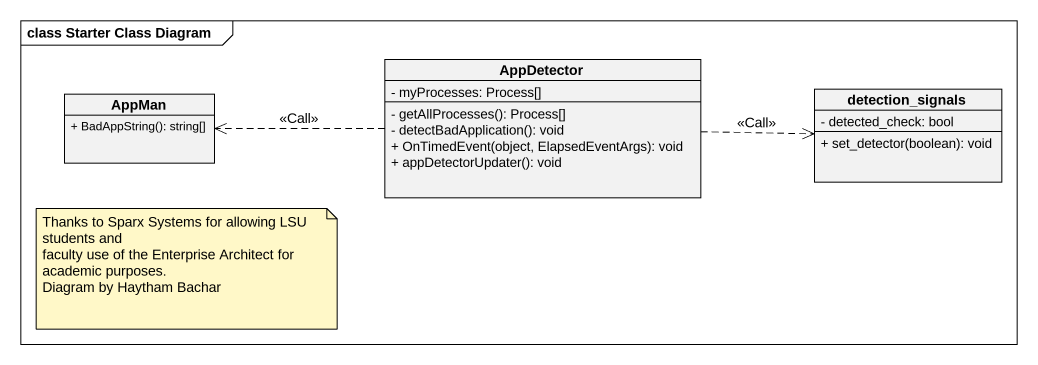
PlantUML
@startuml
mainframe class Starter Class Diagram
hide circle
hide empty members
skinparam classAttributeIconSize 0
class AppDetector {
  - myProcesses: Process[]
  - getAllProcesses(): Process[]
  - detectBadApplication(): void
  + OnTimedEvent(object, ElapsedEventArgs): void
  + appDetectorUpdater(): void
}
class AppMan {
  + BadAppString(): string[]
}
class detection_signals {
  - detected_check: bool
  + set_detector(boolean): void
}
AppDetector .left.> AppMan : <<Call>>
AppDetector .right.> detection_signals : <<Call>>
note as N1
  Thanks to Sparx Systems for allowing LSU students and
  faculty use of the Enterprise Architect for academic purposes.
  Diagram by Haytham Bachar
end note
@enduml
